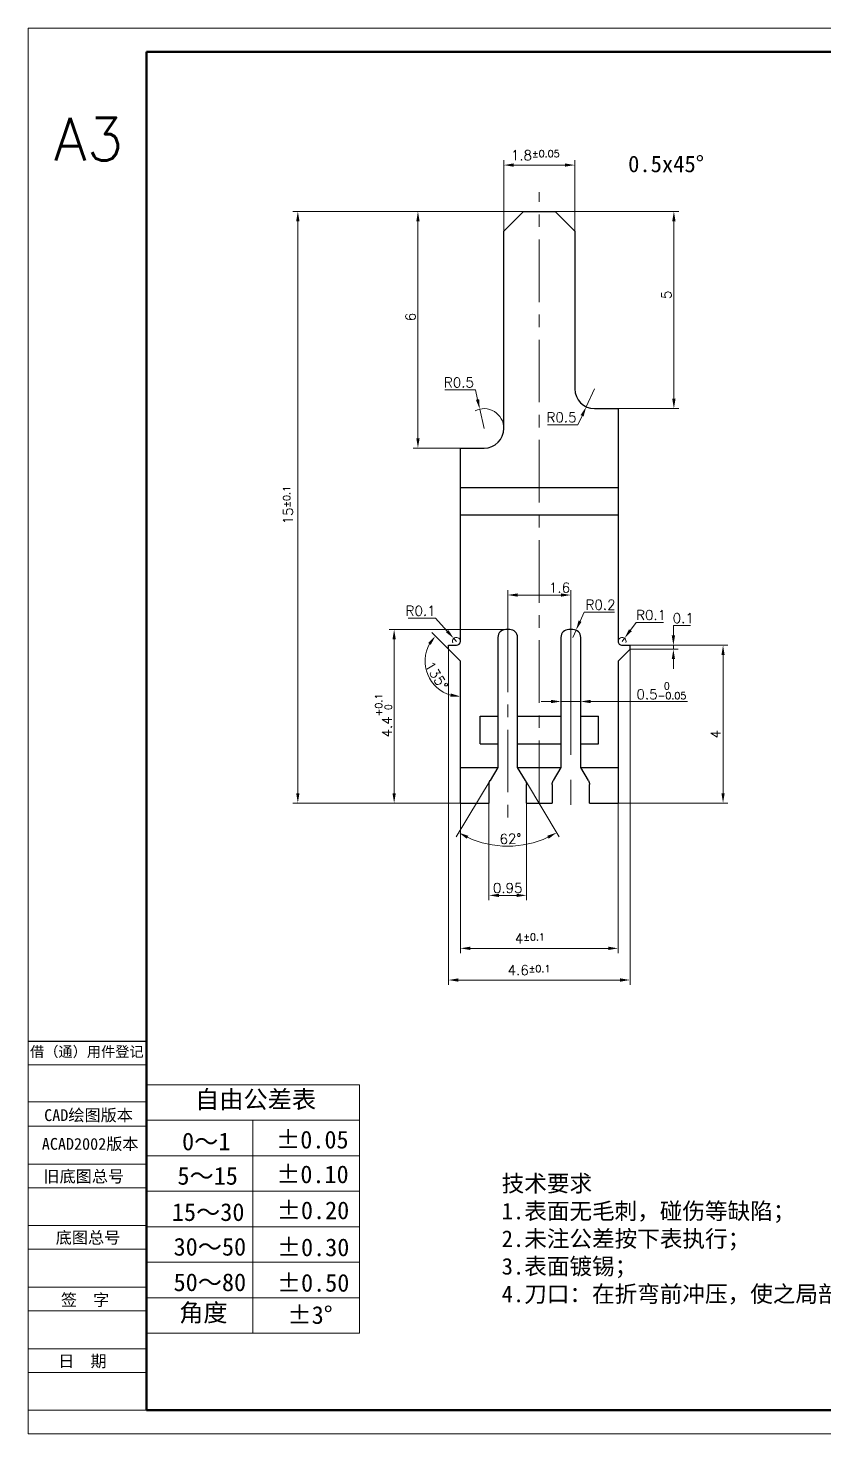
# Model space of a CAD drawing. Header units: millimetres. Extents: x 2517 to 77584, y 486 to 45347.
# Drawn here: x 3867.15 to 3887.32, y 1075.02 to 1110.66 of the extents above; entities that cross this region are included whole.
import ezdxf

# ---------------------------------------------------------------- set-up
doc = ezdxf.new("R2010")
doc.units = ezdxf.units.MM
doc.linetypes.add('CENTER', pattern=[50.8, 31.75, -6.35, 6.35, -6.35])
for name, color, linetype, lineweight in [('中心线', 1, 'CENTER', 9), ('实线', 7, 'Continuous', 25), ('尺寸标注', 2, 'Continuous', 9), ('引导线', 6, 'Continuous', 9), ('文本', 3, 'Continuous', 15), ('粗实线', 9, 'Continuous', 50)]:
    doc.layers.add(name, color=color, linetype=linetype, lineweight=lineweight)
doc.styles.add('st', font='txt.shx')
doc.styles.get("Standard").update_dxf_attribs({"font": 'simfang.ttf'})
doc.dimstyles.new('st0.1', dxfattribs={"dimscale": 0.1, "dimtxt": 2.5, "dimasz": 2.5, "dimexe": 1.25, "dimexo": 0, "dimtad": 1, "dimtoh": 1, "dimdec": 3, "dimdsep": 46, "dimtxsty": 'st', "dimcen": 0, "dimclrd": 256, "dimclre": 256, "dimclrt": 256, "dimadec": 4, "dimazin": 2, "dimtfac": 1, "dimtdec": 3, "dimtmove": 0, "dimatfit": 1, "dimfxl": 1, "dimlwd": -1, "dimlwe": -1, "dimarcsym": 0})

# ---------------------------------------------------------------- blocks, each defined once
blk = doc.blocks.new('*D121')
at = {"layer": 'Defpoints', "color": 0, "ltscale": 0.1, "transparency": 16777216}
for p in [(3877.805, 1094.911), (3882.405, 1094.961), (3882.405, 1086.525)]:
    blk.add_point(p, dxfattribs=at)
at = {"layer": '尺寸标注', "ltscale": 0.1, "transparency": 16777216}
for p, q in [((3877.805, 1094.911), (3877.805, 1086.4)), ((3882.405, 1094.961), (3882.405, 1086.4)), ((3878.055, 1086.525), (3882.155, 1086.525))]:
    blk.add_line(p, q, dxfattribs=at)
for points in [[(3878.055, 1086.567), (3878.055, 1086.483), (3877.805, 1086.525)], [(3882.155, 1086.567), (3882.155, 1086.483), (3882.405, 1086.525)]]:
    blk.add_solid(points, dxfattribs=at)
at = {"layer": '尺寸标注', "ltscale": 0.1, "transparency": 16777216, "insert": (3879.845, 1086.775), "char_height": 0.25, "attachment_point": 5, "style": 'st'}
blk.add_mtext('4.6{}{\\A0;{\\H1.5x;}{\\A2;\\H0.71x;\\C3;%%p0.1}}', dxfattribs=at)
blk = doc.blocks.new('*D122')
at = {"layer": 'Defpoints', "color": 0, "ltscale": 0.1, "transparency": 16777216}
for p in [(3878.83, 1091.011), (3879.78, 1091.011), (3879.78, 1088.671)]:
    blk.add_point(p, dxfattribs=at)
at = {"layer": '尺寸标注', "ltscale": 0.1, "transparency": 16777216}
for p, q in [((3878.83, 1091.011), (3878.83, 1088.546)), ((3879.78, 1091.011), (3879.78, 1088.546)), ((3879.08, 1088.671), (3879.53, 1088.671))]:
    blk.add_line(p, q, dxfattribs=at)
for points in [[(3879.08, 1088.712), (3879.08, 1088.629), (3878.83, 1088.671)], [(3879.53, 1088.712), (3879.53, 1088.629), (3879.78, 1088.671)]]:
    blk.add_solid(points, dxfattribs=at)
at = {"layer": '尺寸标注', "ltscale": 0.1, "transparency": 16777216, "insert": (3879.305, 1088.858), "char_height": 0.25, "attachment_point": 5, "style": 'st'}
blk.add_mtext('0.95', dxfattribs=at)
blk = doc.blocks.new('*D123')
at = {"layer": 'Defpoints', "color": 0, "ltscale": 0.1, "transparency": 16777216}
for p in [(3880.905, 1096.286), (3879.305, 1095.411), (3880.905, 1095.411)]:
    blk.add_point(p, dxfattribs=at)
at = {"layer": '尺寸标注', "ltscale": 0.1, "transparency": 16777216}
for p, q in [((3879.305, 1095.411), (3879.305, 1096.411)), ((3880.905, 1095.411), (3880.905, 1096.411)), ((3879.555, 1096.286), (3880.655, 1096.286))]:
    blk.add_line(p, q, dxfattribs=at)
for points in [[(3879.555, 1096.327), (3879.555, 1096.244), (3879.305, 1096.286)], [(3880.655, 1096.327), (3880.655, 1096.244), (3880.905, 1096.286)]]:
    blk.add_solid(points, dxfattribs=at)
at = {"layer": '尺寸标注', "ltscale": 0.1, "transparency": 16777216, "insert": (3880.619, 1096.473), "char_height": 0.25, "attachment_point": 5, "style": 'st'}
blk.add_mtext('1.6', dxfattribs=at)
blk = doc.blocks.new('*D124')
at = {"layer": 'Defpoints', "color": 0, "ltscale": 0.1, "transparency": 16777216}
for p in [(3879.055, 1091.911), (3879.555, 1091.911), (3878.859, 1091.584), (3879.752, 1091.584), (3878.873, 1089.957)]:
    blk.add_point(p, dxfattribs=at)
at = {"layer": '尺寸标注', "ltscale": 0.1, "transparency": 16777216}
for p, q in [((3878.859, 1091.584), (3878, 1090.155)), ((3879.752, 1091.584), (3880.61, 1090.155))]:
    blk.add_line(p, q, dxfattribs=at)
blk.add_arc((3879.305, 1092.327), 2.409, 244.9483, 295.0517, dxfattribs=at)
for points in [[(3878.265, 1090.108), (3878.305, 1090.182), (3878.064, 1090.262)], [(3880.306, 1090.182), (3880.345, 1090.108), (3880.546, 1090.262)]]:
    blk.add_solid(points, dxfattribs=at)
at = {"layer": '尺寸标注', "ltscale": 0.1, "transparency": 16777216, "insert": (3879.376, 1090.107), "char_height": 0.25, "attachment_point": 5, "rotation": 1.8329, "style": 'st'}
blk.add_mtext('62°', dxfattribs=at)
blk = doc.blocks.new('*D125')
at = {"layer": 'Defpoints', "color": 0, "ltscale": 0.1, "transparency": 16777216}
for p in [(3880.655, 1093.586), (3880.655, 1093.561), (3881.155, 1093.561)]:
    blk.add_point(p, dxfattribs=at)
at = {"layer": '尺寸标注', "ltscale": 0.1, "transparency": 16777216}
for p, q in [((3880.405, 1093.586), (3880.155, 1093.586)), ((3880.655, 1093.561), (3880.655, 1093.711)), ((3880.655, 1093.586), (3881.155, 1093.586)), ((3881.155, 1093.561), (3881.155, 1093.711)), ((3881.405, 1093.586), (3883.86, 1093.586))]:
    blk.add_line(p, q, dxfattribs=at)
for points in [[(3880.405, 1093.628), (3880.405, 1093.545), (3880.655, 1093.586)], [(3881.405, 1093.628), (3881.405, 1093.545), (3881.155, 1093.586)]]:
    blk.add_solid(points, dxfattribs=at)
at = {"layer": '尺寸标注', "ltscale": 0.1, "transparency": 16777216, "insert": (3883.202, 1093.856), "char_height": 0.25, "attachment_point": 5, "style": 'st'}
blk.add_mtext('0.5{}{\\H0.71x;\\C3;\\S 0^ -0.05;}', dxfattribs=at)
blk = doc.blocks.new('*D126')
at = {"layer": 'Defpoints', "color": 0, "ltscale": 0.1, "transparency": 16777216}
for p in [(3880.505, 1106.011), (3883.518, 1106.011), (3882.105, 1101.011)]:
    blk.add_point(p, dxfattribs=at)
at = {"layer": '尺寸标注', "ltscale": 0.1, "transparency": 16777216}
for p, q in [((3880.505, 1106.011), (3883.643, 1106.011)), ((3883.518, 1101.261), (3883.518, 1105.761)), ((3882.105, 1101.011), (3883.643, 1101.011))]:
    blk.add_line(p, q, dxfattribs=at)
for points in [[(3883.476, 1105.761), (3883.56, 1105.761), (3883.518, 1106.011)], [(3883.476, 1101.261), (3883.56, 1101.261), (3883.518, 1101.011)]]:
    blk.add_solid(points, dxfattribs=at)
at = {"layer": '尺寸标注', "ltscale": 0.1, "transparency": 16777216, "insert": (3883.33, 1103.895), "char_height": 0.25, "attachment_point": 5, "rotation": 90, "style": 'st'}
blk.add_mtext('5', dxfattribs=at)
blk = doc.blocks.new('*D127')
at = {"layer": 'Defpoints', "color": 0, "ltscale": 0.1, "transparency": 16777216}
for p in [(3877.029, 1106.011), (3879.705, 1106.011), (3878.105, 1100.011)]:
    blk.add_point(p, dxfattribs=at)
at = {"layer": '尺寸标注', "ltscale": 0.1, "transparency": 16777216}
for p, q in [((3879.705, 1106.011), (3876.904, 1106.011)), ((3877.029, 1100.261), (3877.029, 1105.761)), ((3878.105, 1100.011), (3876.904, 1100.011))]:
    blk.add_line(p, q, dxfattribs=at)
for points in [[(3876.988, 1105.761), (3877.071, 1105.761), (3877.029, 1106.011)], [(3876.988, 1100.261), (3877.071, 1100.261), (3877.029, 1100.011)]]:
    blk.add_solid(points, dxfattribs=at)
at = {"layer": '尺寸标注', "ltscale": 0.1, "transparency": 16777216, "insert": (3876.842, 1103.335), "char_height": 0.25, "attachment_point": 5, "rotation": 90, "style": 'st'}
blk.add_mtext('6', dxfattribs=at)
blk = doc.blocks.new('*D129')
at = {"layer": 'Defpoints', "color": 0, "ltscale": 0.1, "transparency": 16777216}
for p in [(3876.425, 1095.411), (3879.255, 1095.411), (3878.105, 1091.011)]:
    blk.add_point(p, dxfattribs=at)
at = {"layer": '尺寸标注', "ltscale": 0.1, "transparency": 16777216}
for p, q in [((3879.255, 1095.411), (3876.3, 1095.411)), ((3876.425, 1091.261), (3876.425, 1095.161)), ((3878.105, 1091.011), (3876.3, 1091.011))]:
    blk.add_line(p, q, dxfattribs=at)
for points in [[(3876.383, 1095.161), (3876.467, 1095.161), (3876.425, 1095.411)], [(3876.383, 1091.261), (3876.467, 1091.261), (3876.425, 1091.011)]]:
    blk.add_solid(points, dxfattribs=at)
at = {"layer": '尺寸标注', "ltscale": 0.1, "transparency": 16777216, "insert": (3876.155, 1093.23), "char_height": 0.25, "attachment_point": 5, "rotation": 90, "style": 'st'}
blk.add_mtext('4.4{}{\\H0.71x;\\C3;\\S+0.1^  0;}', dxfattribs=at)
blk = doc.blocks.new('*D130')
at = {"layer": 'Defpoints', "color": 0, "ltscale": 0.1, "transparency": 16777216}
for p in [(3873.984, 1106.011), (3879.705, 1106.011), (3878.105, 1091.011)]:
    blk.add_point(p, dxfattribs=at)
at = {"layer": '尺寸标注', "ltscale": 0.1, "transparency": 16777216}
for p, q in [((3879.705, 1106.011), (3873.859, 1106.011)), ((3873.984, 1091.261), (3873.984, 1105.761)), ((3878.105, 1091.011), (3873.859, 1091.011))]:
    blk.add_line(p, q, dxfattribs=at)
for points in [[(3873.942, 1105.761), (3874.025, 1105.761), (3873.984, 1106.011)], [(3873.942, 1091.261), (3874.025, 1091.261), (3873.984, 1091.011)]]:
    blk.add_solid(points, dxfattribs=at)
at = {"layer": '尺寸标注', "ltscale": 0.1, "transparency": 16777216, "insert": (3873.734, 1098.563), "char_height": 0.25, "attachment_point": 5, "rotation": 90, "style": 'st'}
blk.add_mtext('15{}{\\A0;{\\H1.5x;}{\\A2;\\H0.71x;\\C3;%%p0.1}}', dxfattribs=at)
blk = doc.blocks.new('*D131')
at = {"layer": 'Defpoints', "color": 0, "ltscale": 0.1, "transparency": 16777216}
for p in [(3878.105, 1091.011), (3882.105, 1091.011), (3882.105, 1087.328)]:
    blk.add_point(p, dxfattribs=at)
at = {"layer": '尺寸标注', "ltscale": 0.1, "transparency": 16777216}
for p, q in [((3878.105, 1091.011), (3878.105, 1087.203)), ((3882.105, 1091.011), (3882.105, 1087.203)), ((3878.355, 1087.328), (3881.855, 1087.328))]:
    blk.add_line(p, q, dxfattribs=at)
for points in [[(3878.355, 1087.37), (3878.355, 1087.286), (3878.105, 1087.328)], [(3881.855, 1087.37), (3881.855, 1087.286), (3882.105, 1087.328)]]:
    blk.add_solid(points, dxfattribs=at)
at = {"layer": '尺寸标注', "ltscale": 0.1, "transparency": 16777216, "insert": (3879.866, 1087.578), "char_height": 0.25, "attachment_point": 5, "style": 'st'}
blk.add_mtext('4{}{\\A0;{\\H1.5x;}{\\A2;\\H0.71x;\\C3;%%p0.1}}', dxfattribs=at)
blk = doc.blocks.new('*D132')
at = {"layer": 'Defpoints', "color": 0, "ltscale": 0.1, "transparency": 16777216}
for p in [(3882.405, 1095.011), (3882.105, 1091.011), (3884.764, 1091.011)]:
    blk.add_point(p, dxfattribs=at)
at = {"layer": '尺寸标注', "ltscale": 0.1, "transparency": 16777216}
for p, q in [((3882.405, 1095.011), (3884.889, 1095.011)), ((3884.764, 1094.761), (3884.764, 1091.261)), ((3882.105, 1091.011), (3884.889, 1091.011))]:
    blk.add_line(p, q, dxfattribs=at)
for points in [[(3884.723, 1094.761), (3884.806, 1094.761), (3884.764, 1095.011)], [(3884.723, 1091.261), (3884.806, 1091.261), (3884.764, 1091.011)]]:
    blk.add_solid(points, dxfattribs=at)
at = {"layer": '尺寸标注', "ltscale": 0.1, "transparency": 16777216, "insert": (3884.577, 1092.755), "char_height": 0.25, "attachment_point": 5, "rotation": 90, "style": 'st'}
blk.add_mtext('4', dxfattribs=at)
blk = doc.blocks.new('*D137')
at = {"layer": 'Defpoints', "color": 0, "ltscale": 0.1, "transparency": 16777216}
for p in [(3881.005, 1107.186), (3879.205, 1105.511), (3881.005, 1105.511)]:
    blk.add_point(p, dxfattribs=at)
at = {"layer": '尺寸标注', "ltscale": 0.1, "transparency": 16777216}
for p, q in [((3879.205, 1105.511), (3879.205, 1107.311)), ((3879.455, 1107.186), (3880.755, 1107.186)), ((3881.005, 1105.511), (3881.005, 1107.311))]:
    blk.add_line(p, q, dxfattribs=at)
for points in [[(3879.455, 1107.228), (3879.455, 1107.145), (3879.205, 1107.186)], [(3880.755, 1107.228), (3880.755, 1107.145), (3881.005, 1107.186)]]:
    blk.add_solid(points, dxfattribs=at)
at = {"layer": '尺寸标注', "ltscale": 0.1, "transparency": 16777216, "insert": (3880.003, 1107.436), "char_height": 0.25, "attachment_point": 5, "style": 'st'}
blk.add_mtext('1.8{}{\\A0;{\\H1.5x;}{\\A2;\\H0.71x;\\C3;%%p0.05}}', dxfattribs=at)
blk = doc.blocks.new('*D138')
at = {"layer": 'Defpoints', "color": 0, "ltscale": 0.1, "transparency": 16777216}
for p in [(3881.505, 1101.511), (3881.295, 1101.057)]:
    blk.add_point(p, dxfattribs=at)
at = {"layer": '尺寸标注', "ltscale": 0.1, "transparency": 16777216}
for p, q in [((3881.505, 1101.511), (3881.295, 1101.057)), ((3881.085, 1100.604), (3880.314, 1100.604)), ((3881.19, 1100.831), (3881.085, 1100.604))]:
    blk.add_line(p, q, dxfattribs=at)
blk.add_solid([(3881.152, 1100.848), (3881.228, 1100.813), (3881.295, 1101.057)], dxfattribs=at)
at = {"layer": '尺寸标注', "ltscale": 0.1, "transparency": 16777216, "insert": (3880.669, 1100.791), "char_height": 0.25, "attachment_point": 5, "style": 'st'}
blk.add_mtext('R0.5', dxfattribs=at)
blk = doc.blocks.new('*D139')
at = {"layer": 'Defpoints', "color": 0, "ltscale": 0.1, "transparency": 16777216}
for p in [(3878.595, 1100.999), (3878.705, 1100.511)]:
    blk.add_point(p, dxfattribs=at)
at = {"layer": '尺寸标注', "ltscale": 0.1, "transparency": 16777216}
for p, q in [((3878.485, 1101.487), (3877.714, 1101.487)), ((3878.54, 1101.243), (3878.485, 1101.487)), ((3878.705, 1100.511), (3878.595, 1100.999))]:
    blk.add_line(p, q, dxfattribs=at)
blk.add_arc((3878.705, 1100.511), 0.5, 0, 117.0625, dxfattribs=at)
blk.add_solid([(3878.58, 1101.252), (3878.499, 1101.234), (3878.595, 1100.999)], dxfattribs=at)
at = {"layer": '尺寸标注', "ltscale": 0.1, "transparency": 16777216, "insert": (3878.068, 1101.674), "char_height": 0.25, "attachment_point": 5, "style": 'st'}
blk.add_mtext('R0.5', dxfattribs=at)
blk = doc.blocks.new('*D142')
at = {"layer": 'Defpoints', "color": 0, "ltscale": 0.1, "transparency": 16777216}
for p in [(3877.938, 1095.185), (3878.005, 1095.111)]:
    blk.add_point(p, dxfattribs=at)
at = {"layer": '尺寸标注', "ltscale": 0.1, "transparency": 16777216}
for p, q in [((3877.472, 1095.698), (3876.785, 1095.698)), ((3877.77, 1095.37), (3877.472, 1095.698)), ((3878.005, 1095.111), (3877.938, 1095.185))]:
    blk.add_line(p, q, dxfattribs=at)
blk.add_arc((3878.005, 1095.111), 0.1, 360, 203.883, dxfattribs=at)
blk.add_solid([(3877.801, 1095.398), (3877.739, 1095.342), (3877.938, 1095.185)], dxfattribs=at)
at = {"layer": '尺寸标注', "ltscale": 0.1, "transparency": 16777216, "insert": (3877.097, 1095.885), "char_height": 0.25, "attachment_point": 5, "style": 'st'}
blk.add_mtext('R0.1', dxfattribs=at)
blk = doc.blocks.new('*D143')
at = {"layer": 'Defpoints', "color": 0, "ltscale": 0.1, "transparency": 16777216}
for p in [(3882.205, 1095.111), (3882.265, 1095.191)]:
    blk.add_point(p, dxfattribs=at)
at = {"layer": '尺寸标注', "ltscale": 0.1, "transparency": 16777216}
for p, q in [((3882.415, 1095.391), (3882.565, 1095.591)), ((3882.565, 1095.591), (3883.253, 1095.591)), ((3882.205, 1095.111), (3882.265, 1095.191))]:
    blk.add_line(p, q, dxfattribs=at)
blk.add_arc((3882.205, 1095.111), 0.1, 341.4965, 179.9993, dxfattribs=at)
blk.add_solid([(3882.382, 1095.416), (3882.449, 1095.366), (3882.265, 1095.191)], dxfattribs=at)
at = {"layer": '尺寸标注', "ltscale": 0.1, "transparency": 16777216, "insert": (3882.94, 1095.779), "char_height": 0.25, "attachment_point": 5, "style": 'st'}
blk.add_mtext('R0.1', dxfattribs=at)
blk = doc.blocks.new('*D144')
at = {"layer": 'Defpoints', "color": 0, "ltscale": 0.1, "transparency": 16777216}
for p in [(3881.037, 1095.394), (3880.955, 1095.211)]:
    blk.add_point(p, dxfattribs=at)
at = {"layer": '尺寸标注', "ltscale": 0.1, "transparency": 16777216}
for p, q in [((3881.139, 1095.622), (3881.241, 1095.85)), ((3881.241, 1095.85), (3882.012, 1095.85)), ((3880.955, 1095.211), (3881.037, 1095.394))]:
    blk.add_line(p, q, dxfattribs=at)
blk.add_solid([(3881.101, 1095.639), (3881.177, 1095.605), (3881.037, 1095.394)], dxfattribs=at)
at = {"layer": '尺寸标注', "ltscale": 0.1, "transparency": 16777216, "insert": (3881.658, 1096.038), "char_height": 0.25, "attachment_point": 5, "style": 'st'}
blk.add_mtext('R0.2', dxfattribs=at)
blk = doc.blocks.new('*D146')
at = {"layer": 'Defpoints', "color": 0, "ltscale": 0.1, "transparency": 16777216}
for p in [(3882.405, 1095.011), (3882.405, 1094.911), (3883.505, 1094.911)]:
    blk.add_point(p, dxfattribs=at)
at = {"layer": '尺寸标注', "ltscale": 0.1, "transparency": 16777216}
for p, q in [((3883.505, 1095.261), (3883.505, 1095.511)), ((3883.505, 1095.511), (3883.942, 1095.511)), ((3882.405, 1095.011), (3883.63, 1095.011)), ((3882.405, 1094.911), (3883.63, 1094.911)), ((3883.505, 1094.911), (3883.505, 1095.011)), ((3883.505, 1094.661), (3883.505, 1094.411))]:
    blk.add_line(p, q, dxfattribs=at)
for points in [[(3883.463, 1095.261), (3883.546, 1095.261), (3883.505, 1095.011)], [(3883.463, 1094.661), (3883.546, 1094.661), (3883.505, 1094.911)]]:
    blk.add_solid(points, dxfattribs=at)
at = {"layer": '尺寸标注', "ltscale": 0.1, "transparency": 16777216, "insert": (3883.755, 1095.699), "char_height": 0.25, "attachment_point": 5, "style": 'st'}
blk.add_mtext('0.1', dxfattribs=at)
blk = doc.blocks.new('*D147')
at = {"layer": 'Defpoints', "color": 0, "ltscale": 0.1, "transparency": 16777216}
for p in [(3877.805, 1094.911), (3877.208, 1094.611), (3878.105, 1094.611), (3878.105, 1094.611), (3878.105, 1091.911)]:
    blk.add_point(p, dxfattribs=at)
at = {"layer": '尺寸标注', "ltscale": 0.1, "transparency": 16777216}
blk.add_line((3877.805, 1094.911), (3877.382, 1095.334), dxfattribs=at)
blk.add_arc((3878.105, 1094.611), 0.897, 151.0133, 253.9867, dxfattribs=at)
for points in [[(3877.287, 1095.071), (3877.353, 1095.021), (3877.471, 1095.246)], [(3877.863, 1093.79), (3877.852, 1093.707), (3878.105, 1093.714)]]:
    blk.add_solid(points, dxfattribs=at)
at = {"layer": '尺寸标注', "ltscale": 0.1, "transparency": 16777216, "insert": (3877.498, 1094.243), "char_height": 0.25, "attachment_point": 5, "rotation": 301.242, "style": 'st'}
blk.add_mtext('135°', dxfattribs=at)

msp = doc.modelspace()

# ---------------------------------------------------------------- linework, layer by layer
at = {"color": 7, "linetype": 'Continuous', "lineweight": 25}
for p, q in [((3879.7051, 1106.0112), (3879.2051, 1105.5112)), ((3879.7051, 1106.0112), (3880.5051, 1106.0112)), ((3881.0051, 1105.5112), (3880.5051, 1106.0112)), ((3879.2051, 1100.5112), (3879.2051, 1105.5112)), ((3881.0051, 1105.5112), (3881.0051, 1101.5112)), ((3881.5051, 1101.0112), (3882.1051, 1101.0112)), ((3882.1051, 1101.0112), (3882.1051, 1099.0112)), ((3878.1051, 1099.0112), (3878.1051, 1100.0112)), ((3878.1051, 1100.0112), (3878.7051, 1100.0112)), ((3878.1051, 1099.0112), (3882.1051, 1099.0112)), ((3878.1051, 1098.3112), (3878.1051, 1099.0112)), ((3882.1051, 1099.0112), (3882.1051, 1098.3112)), ((3878.1051, 1095.1112), (3878.1051, 1098.3112)), ((3882.1051, 1098.3112), (3878.1051, 1098.3112)), ((3882.1051, 1098.3112), (3882.1051, 1095.1112)), ((3879.3551, 1095.4112), (3879.2551, 1095.4112)), ((3880.9551, 1095.4112), (3880.8551, 1095.4112)), ((3877.8051, 1094.9112), (3877.8051, 1095.0112)), ((3877.8051, 1095.0112), (3878.0051, 1095.0112)), ((3878.1051, 1094.6112), (3877.8051, 1094.9112)), ((3879.0551, 1095.2112), (3879.0551, 1091.9112)), ((3879.5551, 1091.9112), (3879.5551, 1095.2112)), ((3880.6551, 1095.2112), (3880.6551, 1091.9112)), ((3881.1551, 1091.9112), (3881.1551, 1095.2112)), ((3882.4051, 1094.9112), (3882.1051, 1094.6112)), ((3882.2051, 1095.0112), (3882.4051, 1095.0112)), ((3882.4051, 1094.9112), (3882.4051, 1095.0112)), ((3878.1051, 1091.9112), (3878.1051, 1094.6112)), ((3882.1051, 1094.6112), (3882.1051, 1091.9112)), ((3878.1051, 1091.9112), (3879.0551, 1091.9112)), ((3878.1051, 1091.0112), (3878.1051, 1091.9112)), ((3879.0551, 1091.9112), (3878.8587, 1091.5843)), ((3879.5551, 1091.9112), (3880.6551, 1091.9112)), ((3879.7516, 1091.5843), (3879.5551, 1091.9112)), ((3880.6551, 1091.9112), (3880.4587, 1091.5843)), ((3881.1551, 1091.9112), (3882.1051, 1091.9112)), ((3881.3516, 1091.5843), (3881.1551, 1091.9112)), ((3882.1051, 1091.9112), (3882.1051, 1091.0112)), ((3878.8301, 1091.4813), (3878.8301, 1091.0112)), ((3879.7801, 1091.0112), (3879.7801, 1091.4813)), ((3880.4301, 1091.4813), (3880.4301, 1091.0112)), ((3881.3801, 1091.0112), (3881.3801, 1091.4813)), ((3878.1051, 1091.0112), (3878.8301, 1091.0112)), ((3879.7801, 1091.0112), (3880.4301, 1091.0112)), ((3881.3801, 1091.0112), (3882.1051, 1091.0112))]:
    msp.add_line(p, q, dxfattribs=at)
at = {"lineweight": 13}
for p, q in [((3870.1458, 1083.8713), (3875.5458, 1083.8713)), ((3875.5458, 1083.8713), (3875.5458, 1077.5713)), ((3875.5458, 1082.9713), (3870.1458, 1082.9713)), ((3872.8458, 1082.9713), (3872.8458, 1077.5713)), ((3875.5458, 1082.0713), (3870.1458, 1082.0713)), ((3875.5458, 1081.1713), (3870.1458, 1081.1713)), ((3875.5458, 1080.2713), (3870.1458, 1080.2713)), ((3875.5458, 1079.3713), (3870.1458, 1079.3713)), ((3875.5458, 1078.4713), (3870.1458, 1078.4713)), ((3875.5458, 1077.5713), (3870.1458, 1077.5713))]:
    msp.add_line(p, q, dxfattribs=at)
at = {"color": 7, "linetype": 'Continuous', "lineweight": 25}
for centre, radius, start, end in [((3881.5051, 1101.5112), 0.5, 180, 270), ((3878.7051, 1100.5112), 0.5, 270, 0), ((3879.2551, 1095.2112), 0.2, 90, 180), ((3879.3551, 1095.2112), 0.2, 0, 90), ((3880.8551, 1095.2112), 0.2, 90, 180), ((3880.9551, 1095.2112), 0.2, 0, 90), ((3878.0051, 1095.1112), 0.1, 270, 0), ((3882.2051, 1095.1112), 0.1, 179.9993, 270)]:
    msp.add_arc(centre, radius, start, end, dxfattribs=at)
for points in [[(3878.8301, 1091.4813), (3878.8301, 1091.5162), (3878.8393, 1091.552), (3878.8587, 1091.5843)], [(3879.7516, 1091.5843), (3879.771, 1091.5519), (3879.7801, 1091.5162), (3879.7801, 1091.4813)], [(3880.4301, 1091.4813), (3880.4301, 1091.5162), (3880.4393, 1091.552), (3880.4587, 1091.5843)], [(3881.3516, 1091.5843), (3881.371, 1091.5519), (3881.3801, 1091.5162), (3881.3801, 1091.4813)]]:
    msp.add_open_spline(points, degree=3, dxfattribs=at)
at = {"layer": '中心线', "ltscale": 0.05}
for p, q in [((3880.1051, 1091.0112), (3880.1051, 1106.4957)), ((3879.3051, 1095.4112), (3879.3051, 1090.5009))]:
    msp.add_line(p, q, dxfattribs=at)
at = {"layer": '中心线', "ltscale": 0.1}
msp.add_line((3880.9051, 1095.4112), (3880.9051, 1090.4618), dxfattribs=at)
at = {"layer": '实线', "ltscale": 0.1}
for p, q in [((3878.6051, 1093.2112), (3879.0551, 1093.2112)), ((3878.6051, 1092.5112), (3878.6051, 1093.2112)), ((3879.5551, 1093.2112), (3880.6551, 1093.2112)), ((3881.1551, 1093.2112), (3881.6051, 1093.2112)), ((3881.6051, 1092.5112), (3881.6051, 1093.2112)), ((3878.6051, 1092.5112), (3879.0551, 1092.5112)), ((3879.5551, 1092.5112), (3880.6551, 1092.5112)), ((3881.1551, 1092.5112), (3881.6051, 1092.5112))]:
    msp.add_line(p, q, dxfattribs=at)
at = {"layer": '实线'}
for p, q in [((3867.1458, 1084.9783), (3870.1458, 1084.9783)), ((3870.1458, 1075.6183), (3870.1458, 1082.3383)), ((3870.1458, 1082.3383), (3870.1458, 1075.6183))]:
    msp.add_line(p, q, dxfattribs=at)
at = {"layer": '实线', "ltscale": 0.2}
msp.add_line((3870.1458, 1083.8713), (3870.1458, 1077.5713), dxfattribs=at)
at = {"layer": '引导线'}
for p, q in [((3867.1458, 1110.6583), (3917.5458, 1110.6583)), ((3867.1458, 1075.0183), (3867.1458, 1110.6583)), ((3870.1458, 1084.3783), (3867.1458, 1084.3783)), ((3870.1458, 1083.4375), (3867.1458, 1083.4375)), ((3870.1458, 1082.8183), (3867.1458, 1082.8183)), ((3870.1458, 1081.8583), (3867.1458, 1081.8583)), ((3870.1458, 1081.2583), (3867.1458, 1081.2583)), ((3870.1458, 1080.2983), (3867.1458, 1080.2983)), ((3870.1458, 1079.6983), (3867.1458, 1079.6983)), ((3870.1458, 1078.7383), (3867.1458, 1078.7383)), ((3870.1458, 1078.1383), (3867.1458, 1078.1383)), ((3870.1458, 1077.1783), (3867.1458, 1077.1783)), ((3870.1458, 1076.5783), (3867.1458, 1076.5783)), ((3870.1458, 1075.6183), (3867.1458, 1075.6183)), ((3867.1458, 1075.0183), (3917.5458, 1075.0183))]:
    msp.add_line(p, q, dxfattribs=at)
at = {"layer": '粗实线'}
for p, q in [((3870.1458, 1075.6183), (3870.1458, 1110.0583)), ((3870.1458, 1110.0583), (3916.9458, 1110.0583)), ((3870.1458, 1075.6183), (3916.9458, 1075.6183))]:
    msp.add_line(p, q, dxfattribs=at)

# ---------------------------------------------------------------- texts
at = {"lineweight": 13, "char_height": 0.45, "attachment_point": 1}
for s, width, insert in [('自由公差表', 19.208783, (3871.378, 1083.724)), ('{\\fFangSong|b0|i0|c0|p49;%%P0.05}', 5.174616, (3873.4335, 1082.7038)), ('0～1', 8.746364, (3871.0485, 1082.6573)), ('{\\fFangSong|b0|i0|c0|p49;5\\fFangSong|b0|i0|c134|p49;～\\fFangSong|b0|i0|c0|p49;15}', 8.746364, (3870.9312, 1081.7853)), ('{\\fFangSong|b0|i0|c0|p49;%%P0.10}', 5.174616, (3873.4354, 1081.8249)), ('{\\fFangSong|b0|i0|c0|p49;15\\fFangSong|b0|i0|c134|p49;～\\fFangSong|b0|i0|c0|p49;30}', 13.809855, (3870.7914, 1080.8668)), ('{\\fFangSong|b0|i0|c0|p49;%%P0.20}', 5.174616, (3873.4502, 1080.9115)), ('{\\fFangSong|b0|i0|c0|p49;30\\fFangSong|b0|i0|c134|p49;～\\fFangSong|b0|i0|c0|p49;50}', 11.786516, (3870.834, 1079.9881)), ('{\\fFangSong|b0|i0|c0|p49;%%P0.30}', 5.174616, (3873.4527, 1079.9737)), ('{\\fFangSong|b0|i0|c0|p49;50\\fFangSong|b0|i0|c134|p49;～\\fFangSong|b0|i0|c0|p49;80}', 11.786516, (3870.834, 1079.0881)), ('{\\fFangSong|b0|i0|c0|p49;%%P0.50}', 5.174616, (3873.4527, 1079.0737)), ('角度', 8.746364, (3870.9752, 1078.316)), ('{\\fFangSong|b0|i0|c0|p49;%%P3%%D}', 5.174616, (3873.7219, 1078.2577))]:
    msp.add_mtext_dynamic_manual_height_columns(s, width=width, gutter_width=12.5, heights=[0], dxfattribs=dict(at, insert=insert))
at = {"layer": '实线', "ltscale": 0.2, "insert": (3867.7988, 1108.3849), "char_height": 1.08, "width": 3, "attachment_point": 1, "style": 'st'}
msp.add_mtext('A3', dxfattribs=at)
at = {"layer": '实线', "insert": (3883.3201, 1107.2118), "char_height": 0.42, "width": 7.581576, "attachment_point": 5}
msp.add_mtext('0.5x45°', dxfattribs=at)
at = {"layer": '文本', "ltscale": 0.2, "attachment_point": 5}
for s, insert, char_height, width in [('借（通）用件登记', (3868.6353, 1084.691), 0.264, 6.135432), ('CAD绘图版本', (3868.6779, 1083.0816), 0.3, 9.095642), ('ACAD2002版本', (3868.719, 1082.3531), 0.3, 7.021142), ('旧底图总号', (3868.5567, 1081.5294), 0.3, 7.942611), ('底图总号', (3868.6639, 1079.9776), 0.3, 1.741392), ('签  字', (3868.5906, 1078.3983), 0.3, 1.741392), ('日  期', (3868.5236, 1076.8458), 0.3, 1.741392)]:
    msp.add_mtext(s, dxfattribs=dict(at, insert=insert, char_height=char_height, width=width))
at = {"layer": '文本', "insert": (3879.1521, 1081.5774), "char_height": 0.48, "width": 38.410487, "attachment_point": 1}
msp.add_mtext('{\\fSimSun|b0|i0|c134|p2;\\H0.875x;技术要求\\P1.表面无毛刺，碰伤等缺陷；\\P2.未注公差按下表执行；\\P3.表面镀锡；\\P4.刀口：在折弯前冲压，使之局部变硬\\H3.5714x;\\P\\Ftxt|c134;\\H0.3x;      }', dxfattribs=at)

# ---------------------------------------------------------------- dimensions: what is measured, and where the dimension line sits
at = {"layer": '尺寸标注', "ltscale": 0.1}
for base, p1, p2, text, override, picture, middle in [((3881.0051, 1107.1865), (3879.2051, 1105.5112), (3881.0051, 1105.5112), '<>{}{\\A0;{\\H1.5x;}{\\A2;\\H0.71x;\\C3;%%p0.05}}', {"dimtp": 0.05, "dimtm": 0.05, "dimtdec": 3, "dimtzin": 8}, '*D137', (3880.0035, 1107.1865)), ((3882.4051, 1086.5251), (3877.8051, 1094.9112), (3882.4051, 1094.9612), '<>{}{\\A0;{\\H1.5x;}{\\A2;\\H0.71x;\\C3;%%p0.1}}', {"dimtp": 0.1, "dimtm": 0.1, "dimtdec": 3, "dimtzin": 8}, '*D121', (3879.8454, 1086.5251)), ((3880.6551, 1093.5862), (3881.1551, 1093.5612), (3880.6551, 1093.5612), '<>{}{\\H0.71x;\\C3;\\S 0^ -0.05;}', {"dimtp": 0, "dimtm": 0.05, "dimtdec": 3, "dimtzin": 8}, '*D125', (3883.2016, 1093.5862)), ((3882.1051, 1087.3279), (3878.1051, 1091.0112), (3882.1051, 1091.0112), '<>{}{\\A0;{\\H1.5x;}{\\A2;\\H0.71x;\\C3;%%p0.1}}', {"dimtp": 0.1, "dimtm": 0.1, "dimtdec": 3, "dimtzin": 8}, '*D131', (3879.866, 1087.3279))]:
    dim = msp.add_linear_dim(base=base, p1=p1, p2=p2, text=text, dimstyle='st0.1', override=override, dxfattribs=at)
    dim.commit()
    dim.dimension.update_dxf_attribs({"geometry": picture, "text_midpoint": middle, "dimtype": 160})
for base, p2, text, override, picture, middle in [((3873.9837, 1106.0112), (3879.7051, 1106.0112), '<>{}{\\A0;{\\H1.5x;}{\\A2;\\H0.71x;\\C3;%%p0.1}}', {"dimtp": 0.1, "dimtm": 0.1, "dimtdec": 3, "dimtzin": 8}, '*D130', (3873.9837, 1098.5631)), ((3876.4248, 1095.4112), (3879.2551, 1095.4112), '<>{}{\\H0.71x;\\C3;\\S+0.1^  0;}', {"dimtp": 0.1, "dimtm": 0, "dimtdec": 3, "dimtzin": 8}, '*D129', (3876.4248, 1093.2301))]:
    dim = msp.add_linear_dim(base=base, p1=(3878.1051, 1091.0112), p2=p2, angle=90, text=text, dimstyle='st0.1', override=override, dxfattribs=at)
    dim.commit()
    dim.dimension.update_dxf_attribs({"geometry": picture, "text_midpoint": middle, "dimtype": 160})
for base, p1, p2, picture, middle in [((3877.0294, 1106.0112), (3878.1051, 1100.0112), (3879.7051, 1106.0112), '*D127', (3877.0294, 1103.3355)), ((3883.5178, 1106.0112), (3882.1051, 1101.0112), (3880.5051, 1106.0112), '*D126', (3883.5178, 1103.8954)), ((3883.5047, 1094.9112), (3882.4051, 1095.0112), (3882.4051, 1094.9112), '*D146', (3883.7547, 1095.5112)), ((3884.7644, 1091.0112), (3882.4051, 1095.0112), (3882.1051, 1091.0112), '*D132', (3884.7644, 1092.7551))]:
    dim = msp.add_linear_dim(base=base, p1=p1, p2=p2, angle=90, dimstyle='st0.1', dxfattribs=at)
    dim.commit()
    dim.dimension.update_dxf_attribs({"geometry": picture, "text_midpoint": middle, "dimtype": 160})
for center, mpoint, picture, middle in [((3878.7051, 1100.5112), (3878.5949, 1100.9989), '*D139', (3878.068, 1101.4866)), ((3881.5051, 1101.5112), (3881.2952, 1101.0574), '*D138', (3880.6686, 1100.6036)), ((3878.0051, 1095.1112), (3877.9379, 1095.1852), '*D142', (3877.0973, 1095.6976)), ((3880.9551, 1095.2112), (3881.0368, 1095.3938), '*D144', (3881.6577, 1095.8502)), ((3882.2051, 1095.1112), (3882.2652, 1095.1912), '*D143', (3882.9403, 1095.5911))]:
    dim = msp.add_radius_dim(center=center, mpoint=mpoint, dimstyle='st0.1', dxfattribs=at)
    dim.commit()
    dim.dimension.update_dxf_attribs({"geometry": picture, "text_midpoint": middle, "dimtype": 164})
for base, p1, p2, picture, middle in [((3880.9051, 1096.2856), (3879.3051, 1095.4112), (3880.9051, 1095.4112), '*D123', (3880.6188, 1096.2856)), ((3879.7801, 1088.6707), (3878.8301, 1091.0112), (3879.7801, 1091.0112), '*D122', (3879.3051, 1088.6707))]:
    dim = msp.add_linear_dim(base=base, p1=p1, p2=p2, dimstyle='st0.1', override={"dimtol": 0, "dimlim": 0, "dimtp": 0, "dimtm": 0, "dimtfac": 1, "dimtdec": 3, "dimtolj": 0, "dimtzin": 8}, dxfattribs=at)
    dim.commit()
    dim.dimension.update_dxf_attribs({"geometry": picture, "text_midpoint": middle, "dimtype": 160})
dim = msp.add_angular_dim_2l(base=(3877.2077, 1094.6112), line1=((3878.1051, 1091.9112), (3878.1051, 1094.6112)), line2=((3878.1051, 1094.6112), (3877.8051, 1094.9112)), dimstyle='st0.1', dxfattribs=at)
dim.commit()
dim.dimension.update_dxf_attribs({"geometry": '*D147', "text_midpoint": (3877.3379, 1094.1458), "dimtype": 162})
dim = msp.add_angular_dim_2l(base=(3878.873011, 1089.957234), line1=((3879.751582, 1091.584305), (3879.555148, 1091.911225)), line2=((3879.055148, 1091.911225), (3878.858715, 1091.584305)), dimstyle='st0.1', override={"dimtol": 0, "dimlim": 0, "dimtp": 0, "dimtm": 0, "dimtfac": 1, "dimtdec": 3, "dimtolj": 0, "dimtzin": 8}, dxfattribs=at)
dim.commit()
dim.dimension.update_dxf_attribs({"geometry": '*D124', "text_midpoint": (3879.382203, 1089.919392), "dimtype": 162})

doc.saveas('drawing.dxf')
